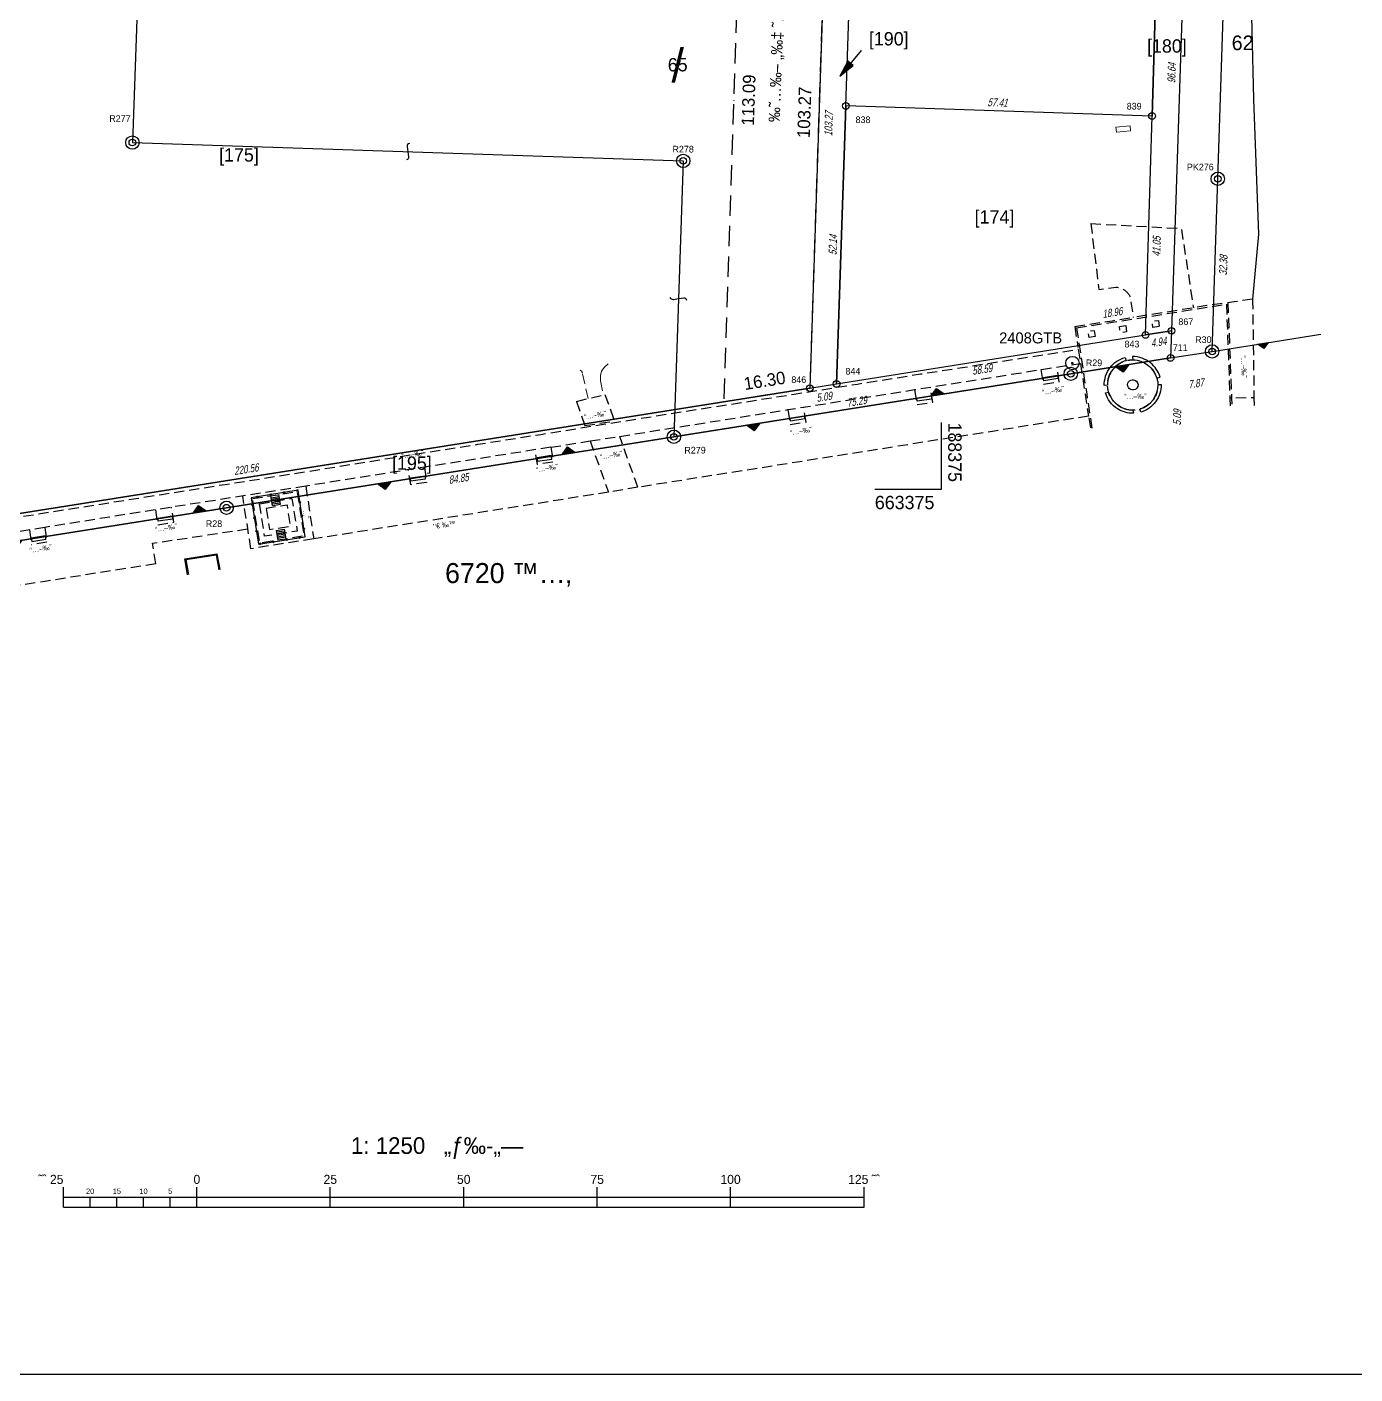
# Model space of a CAD drawing. Extents: x 187751 to 188722, y 663209 to 663959.
# Drawn here: x 188203.6 to 188452.5, y 663209.1 to 663461.6 of the extents above; entities that cross this region are included whole.
import ezdxf
from ezdxf.enums import TextEntityAlignment as Align

# ---------------------------------------------------------------- set-up
doc = ezdxf.new("R2010")
doc.units = 0
doc.header["$LTSCALE"] = 0.3
doc.linetypes.add('DASHED', pattern=[19.05, 12.7, -6.35])
doc.linetypes.add('HIDDEN', pattern=[9.525, 6.35, -3.175])
doc.layers.get('0').update_dxf_attribs({"linetype": 'CONTINUOUS'})
for name, color, linetype in [('BLDP034', 25, 'CONTINUOUS'), ('C1602_0', 7, 'CONTINUOUS'), ('C1602_2', 3, 'CONTINUOUS'), ('C1602_3', 4, 'CONTINUOUS'), ('C1603_0', 7, 'CONTINUOUS'), ('C1603_3', 4, 'CONTINUOUS'), ('C1609_0', 7, 'CONTINUOUS'), ('C1609_3', 7, 'CONTINUOUS'), ('C1610_0', 7, 'CONTINUOUS'), ('C1611_1', 6, 'CONTINUOUS'), ('C1611_3', 6, 'CONTINUOUS'), ('C1690', 7, 'CONTINUOUS'), ('DRWP002', 2, 'CONTINUOUS'), ('DRWS014', 2, 'CONTINUOUS'), ('DRWT004', 2, 'CONTINUOUS'), ('FNCP001', 25, 'CONTINUOUS'), ('FNCP007', 25, 'CONTINUOUS'), ('FNCS007', 25, 'CONTINUOUS'), ('OBJS009', 2, 'CONTINUOUS'), ('PCLP001', 7, 'CONTINUOUS'), ('PCLS001', 3, 'CONTINUOUS'), ('PCLS003', 11, 'CONTINUOUS'), ('PCLS004', 7, 'CONTINUOUS'), ('pzika', 240, 'DASHED'), ('RODP021', 25, 'HIDDEN'), ('RODP023', 25, 'HIDDEN'), ('RODP026', 25, 'HIDDEN'), ('RODS007', 25, 'CONTINUOUS'), ('RODS008', 25, 'CONTINUOUS'), ('SRVS003', 20, 'CONTINUOUS'), ('TAZAR_FRAME', 7, 'CONTINUOUS')]:
    doc.layers.add(name, color=color, linetype=linetype)
for name, color, linetype, lineweight in [('M2207', 25, 'CONTINUOUS', 20), ('M2401', 25, 'CONTINUOUS', 30), ('M2405', 25, 'HIDDEN', 20)]:
    doc.layers.add(name, color=color, linetype=linetype, lineweight=lineweight)
doc.styles.add('1', font='cob-txt', dxfattribs={"height": 2})
doc.styles.add('HEBTXT', font='HEBTXT')
doc.styles.add('TAZAR_HEBTXT', font='HEBTXT')

# ---------------------------------------------------------------- blocks, each defined once
blk = doc.blocks.new('SU_1250')
at = {"color": 2}
for p, q in [((-92.97, -13.11), (-92.97, -9.36)), ((-67.97, -13.11), (-67.97, -9.36)), ((-42.97, -13.11), (-42.97, -9.36)), ((-17.97, -13.11), (-17.97, -9.36)), ((7.03, -13.11), (7.03, -9.36)), ((32.03, -13.11), (32.03, -9.36)), ((57.03, -13.11), (57.03, -9.36)), ((-92.97, -11.24), (57.03, -11.24)), ((-87.97, -13.11), (-87.97, -11.24)), ((-82.97, -13.11), (-82.97, -11.24)), ((-77.97, -13.11), (-77.97, -11.24)), ((-72.97, -13.11), (-72.97, -11.24))]:
    blk.add_line(p, q, dxfattribs=at)
at = {"color": 7}
blk.add_line((-92.97, -13.11), (57.03, -13.11), dxfattribs=at)
at = {"style": 'HEBTXT'}
blk.add_text('1: 1250   „ƒ‰-„—', height=3.125, dxfattribs=at).set_placement((-22.97, 0.01), align=Align.TOP_CENTER)
at = {"color": 2, "style": 'HEBTXT'}
blk.add_text('˜ˆ 25', height=1.7, dxfattribs=at).set_placement((-92.97, -8.74), align=Align.RIGHT)
for s, height, p in [('0', 1.7, (-67.97, -8.74)), ('25', 1.7, (-42.97, -8.74)), ('50', 1.7, (-17.97, -8.74)), ('75', 1.7, (7.03, -8.74)), ('100', 1.7, (32.03, -8.74)), ('125 ˜ˆ', 1.7, (57.03, -8.74)), ('20', 1, (-87.97, -10.61)), ('15', 1, (-82.97, -10.61)), ('10', 1, (-77.97, -10.61)), ('5', 1, (-72.97, -10.61))]:
    blk.add_text(s, height=height, dxfattribs=at).set_placement(p, align=Align.CENTER)
blk = doc.blocks.new('SU93_41L')
for points in [[(-1, 0), (0, 1), (1, 0)], [(-0.76, 0.1), (0, 0.86), (0.76, 0.1)], [(-0.52, 0.2), (0, 0.72), (0.52, 0.2)], [(-0.28, 0.3), (0, 0.58), (0.28, 0.3)], [(-0.03, 0.4), (0, 0.43), (0.03, 0.4)]]:
    blk.add_lwpolyline(points, close=True)
blk = doc.blocks.new('SU93_41R')
for points in [[(1, 0), (0, -1), (-1, 0)], [(0.76, -0.1), (0, -0.86), (-0.76, -0.1)], [(0.52, -0.2), (0, -0.72), (-0.52, -0.2)], [(0.28, -0.3), (0, -0.58), (-0.28, -0.3)], [(0.03, -0.4), (0, -0.43), (-0.03, -0.4)]]:
    blk.add_lwpolyline(points, close=True)
blk = doc.blocks.new('*U15')
at = {"layer": 'PCLS001', "xscale": 1.25, "yscale": 1.25, "zscale": 1.25}
for name, p, rotation in [('SU93_41R', (188408.84, 663398.15), 9.0092756522514), ('SU93_41L', (188374.27, 663392.66), 9.01903609468778), ('SU93_41R', (188339.7, 663387.18), 9.01903609468778), ('SU93_41L', (188305.14, 663381.69), 9.018401502848663), ('SU93_41R', (188270.57, 663376.2), 9.018401502848663), ('SU93_41L', (188236, 663370.72), 9.01761739165569), ('SU93_41R', (188201.43, 663365.23), 9.01761739165569), ('SU93_41L', (188166.87, 663359.75), 9.01761739165569)]:
    blk.add_blockref(name, p, dxfattribs=dict(at, rotation=rotation))
blk = doc.blocks.new('PCLS004')
at = {"style": 'HEBTXT'}
blk.add_attdef('BLOCK', text='', height=1.5, dxfattribs=at).set_placement((0, 0.27), align=Align.CENTER)
at = {"style": 'HEBTXT', "flags": 1}
for tag, p in [('AREA_CALC', (0, -1.62)), ('AREA_LEGAL', (0, -3.62)), ('STATUS', (0, -5.81))]:
    blk.add_attdef(tag, text='', height=1.5, dxfattribs=at).set_placement(p, align=Align.CENTER)
blk = doc.blocks.new('OBJS009')
blk.add_lwpolyline([(0.75, 0), (5.75, 0), (3.25, 0.5), (3.25, -0.5), (5.75, 0)])
blk.add_solid([(3.25, -0.5), (3.25, 0.5), (5.75, 0)])
blk = doc.blocks.new('PCLS003')
at = {"style": 'HEBTXT'}
blk.add_attdef('PARCEL', text='', height=2.2, dxfattribs=at).set_placement((0, 1.2), align=Align.MIDDLE_CENTER)
at = {"style": 'HEBTXT', "flags": 1}
for tag, p in [('BLOCK', (0, -1.9)), ('AREA_CALC', (0, -3.9)), ('AREA_LEGAL', (0, -5.9))]:
    blk.add_attdef(tag, text='', height=1.5, dxfattribs=at).set_placement(p, align=Align.CENTER)
blk = doc.blocks.new('RODS007')
blk.add_circle((0, 0), 0.001)
at = {"style": 'HEBTXT'}
blk.add_attdef('COVER_TYPE', text='', height=1.5, dxfattribs=at).set_placement((0, 1), align=Align.CENTER)
blk = doc.blocks.new('RODS008')
blk.add_circle((0, 0), 0.001)
at = {"style": 'HEBTXT', "flags": 8}
blk.add_attdef('COVER_TYPE', text='', height=1.5, dxfattribs=at).set_placement((0, 1), align=Align.CENTER)
blk = doc.blocks.new('FNC7')
for p, q in [((0.6, 0.6), (-0.6, -0.6)), ((-0.6, 0.6), (0.6, -0.6))]:
    blk.add_line(p, q)
blk = doc.blocks.new('*U28')
at = {"layer": 'FNCS007', "xscale": 0.25, "yscale": 0.25, "zscale": 0.25}
for p, rotation in [((188249.31, 663373.97, 76.55), 9.143838665112343), ((188251.78, 663374.36, 76.55), 9.143838665112343), ((188254.25, 663374.76, 76.55), 9.143838665112343), ((188245.86, 663372.09, 76.55), 98.7560596158826), ((188246.84, 663373.57, 76.55), 9.143838665112343), ((188254.77, 663372.49, 76.55), 278.7560596158826), ((188246.24, 663369.62, 76.55), 98.7560596158826), ((188255.15, 663370.02, 76.55), 278.7560596158826), ((188246.62, 663367.15, 76.55), 98.7560596158826), ((188255.54, 663367.55, 76.55), 278.7560596158826), ((188247.35, 663364.74, 76.55), 189.1438386651124), ((188249.81, 663365.13, 76.55), 189.1438386651124), ((188252.28, 663365.53, 76.55), 189.1438386651124), ((188254.75, 663365.93, 76.55), 189.1438386651124)]:
    blk.add_blockref('FNC7', p, dxfattribs=dict(at, rotation=rotation))
blk = doc.blocks.new('SRVS003')
for centre, radius in [((0, 0, 0), 1), ((0, 0), 0.1)]:
    blk.add_circle(centre, radius)
at = {"style": 'HEBTXT'}
for tag, height, p in [('NAME', 1.65, (0, 1.4)), ('HEIGHT', 1.8, (0, -3.2))]:
    blk.add_attdef(tag, text='', height=height, dxfattribs=at).set_placement(p, align=Align.CENTER)
for tag, flags, p in [('KIND', 1, (0, -5.4)), ('SOURCE-CODE', 9, (0, -7.6)), ('MARK-CODE', 9, (0, -9.8)), ('KIND_2', 9, (0, -11.97, 0)), ('UDKIND', 9, (0, -14.01))]:
    blk.add_attdef(tag, text='', height=1.8, dxfattribs=dict(at, flags=flags)).set_placement(p, align=Align.CENTER)
blk = doc.blocks.new('PCLS007')
blk.add_circle((0, 0), 0.00313)
at = {"style": 'HEBTXT'}
blk.add_attdef('FRONT-LEN', text='', height=1.88, dxfattribs=at).set_placement((0, 1.25), align=Align.CENTER)
blk = doc.blocks.new('C1611')
blk.add_circle((0, 0), 0.5)
at = {"style": 'TAZAR_HEBTXT'}
for tag, p in [('POINT_NAME', (-0.02, 1.33)), ('UID', (0, -1.39))]:
    blk.add_attdef(tag, text='', height=1, dxfattribs=at).set_placement(p, align=Align.MIDDLE)
blk.add_attdef('MARK_DESC', (1.13, -0.48), '', height=1, dxfattribs=at)
at = {"style": 'TAZAR_HEBTXT', "flags": 1}
for tag, p in [('TOPO', (-0.03, -3.96)), ('MARK', (0.01, -2.65)), ('SOURCE', (0.02, -5.28)), ('HEIGHT', (-0.02, -8.04)), ('CLASS', (-0.02, -6.69)), ('LEGAL_X', (0, -9.43)), ('LEGAL_Y', (0, -10.83)), ('LEGAL_Z', (0, -12.3)), ('COMMENT', (-0.03, -13.7))]:
    blk.add_attdef(tag, text='', height=1, dxfattribs=at).set_placement(p, align=Align.MIDDLE)
blk = doc.blocks.new('C1690')
blk.add_lwpolyline([(0.21, 1.23, 0.414214), (-0.12, 0.77), (0.01, 0), (0.15, -0.77, -0.414214), (-0.16, -1.24)], format="xyb")
blk = doc.blocks.new('C1609')
at = {"style": 'TAZAR_HEBTXT', "oblique": 15, "width": 0.75}
blk.add_attdef('CALC_LENGTH', text='', height=1.2, dxfattribs=at).set_placement((0, 1.26), align=Align.MIDDLE)
at = {"style": 'TAZAR_HEBTXT'}
for tag, p in [('RADIUS', (0.05, 3.11)), ('LEGAL_LENGTH', (0, -1.15)), ('LINE_NAME', (-0.04, -3.3))]:
    blk.add_attdef(tag, text='', height=1.2, dxfattribs=at).set_placement(p, align=Align.MIDDLE)
at = {"style": 'TAZAR_HEBTXT', "flags": 1}
for tag, p in [('TOPO', (-0.07, -5.23)), ('COMMENT', (-0.07, -6.85))]:
    blk.add_attdef(tag, text='', height=1.2, dxfattribs=at).set_placement(p, align=Align.MIDDLE)
blk = doc.blocks.new('C1603')
at = {"color": 1, "style": 'TAZAR_HEBTXT'}
blk.add_attdef('CROSS', text='', height=5, dxfattribs=at).set_placement((-0.03, 1.75), align=Align.MIDDLE)
at = {"style": 'TAZAR_HEBTXT'}
blk.add_attdef('PARCEL_NAME', text='', height=2, dxfattribs=at).set_placement((-0.03, 1.75), align=Align.MIDDLE)
at = {"style": 'TAZAR_HEBTXT', "flags": 1}
for tag, p in [('PARCEL_STATUS', (0, -1.81)), ('PARCEL_SOURCE', (0, -4.76)), ('LEGAL_AREA', (0, -7.34)), ('CALC_AREA', (0, -10.15)), ('TABA_PLAN', (0, -17.38)), ('TABA_MIGRASH', (0, -19.9)), ('TABA_YEUD', (0, -22.63)), ('PARCEL_PREVIOUS', (0, -26.48)), ('GUSH_PREVIOUS', (0, -29.25)), ('COMMENT', (0, -32.98))]:
    blk.add_attdef(tag, text='', height=2, dxfattribs=at).set_placement(p, align=Align.MIDDLE)
blk.add_attdef('GUSH', (-2.8, -14.16), '', height=2, dxfattribs=at)
blk = doc.blocks.new('C1610')
for radius in [1, 0.5]:
    blk.add_circle((0, 0), radius)
at = {"style": 'TAZAR_HEBTXT'}
for tag, p in [('POINT_NAME', (-0.01, 1.76)), ('UID', (-0.02, -1.89))]:
    blk.add_attdef(tag, text='', height=1, dxfattribs=at).set_placement(p, align=Align.MIDDLE)
blk.add_attdef('MARK_DESC', (1.62, -0.51), '', height=1, dxfattribs=at)
at = {"style": 'TAZAR_HEBTXT', "flags": 1}
for tag, p in [('MARK', (0.06, -3.34)), ('SOURCE', (0.07, -6.18)), ('TOPO', (0.04, -4.79)), ('CLASS', (-0.07, -7.59)), ('LEGAL_X', (0.01, -10.63)), ('HEIGHT', (-0.01, -9.08)), ('LEGAL_Y', (-0.01, -12.16)), ('LEGAL_Z', (0.02, -13.51)), ('COMMENT', (0, -14.94))]:
    blk.add_attdef(tag, text='', height=1, dxfattribs=at).set_placement(p, align=Align.MIDDLE)

msp = doc.modelspace()

# ---------------------------------------------------------------- linework, layer by layer
at = {"layer": 'BLDP034', "flags": 128}
for points, elevation in [([(188251.14, 663372.16), (188250.85, 663374)], 75.69), ([(188249.63, 663371.92), (188249.34, 663373.76)], 75.69), ([(188249.39, 663373.4), (188250.9, 663373.64)], 75.69), ([(188249.44, 663373.11), (188250.95, 663373.35)], 75.69), ([(188249.49, 663372.81), (188251, 663373.05)], 75.69), ([(188249.54, 663372.51), (188251.05, 663372.75)], 75.69), ([(188249.58, 663372.22), (188251.09, 663372.46)], 75.69), ([(188249.63, 663371.92), (188251.14, 663372.16)], 75.69), ([(188250.34, 663367.28), (188251.85, 663367.52)], 75.69), ([(188250.34, 663367.28), (188250.65, 663365.43)], 75.69), ([(188250.39, 663366.98), (188251.9, 663367.22)], 75.69), ([(188250.43, 663366.69), (188251.94, 663366.93)], 75.69), ([(188250.48, 663366.39), (188251.99, 663366.63)], 75.69), ([(188251.85, 663367.52), (188252.14, 663365.67)], 75.69), ([(188250.53, 663366.09), (188252.04, 663366.33)], 75.69), ([(188250.58, 663365.8), (188252.09, 663366.04)], 75.69), ([(188233.74, 663358.97), (188233.24, 663361.97), (188239.24, 663362.91), (188239.76, 663359.92)], 76.47), ([(188233.94, 663359), (188233.47, 663361.8), (188239.08, 663362.68), (188239.56, 663359.89)], 76.47)]:
    msp.add_lwpolyline(points, dxfattribs=dict(at, elevation=elevation))
at = {"layer": 'C1602_0', "flags": 128}
for points in [[(188138.13, 663522.82), (188226.2, 663519.92), (188223.38, 663439.97), (188326.59, 663436.53), (188324.85, 663384.82), (188241.04, 663371.52), (188132.3, 663354.26), (188132.48, 663359.35), (188137.72, 663510.94), (188137.86, 663514.94)], [(188223.38, 663439.97), (188326.59, 663436.53), (188324.85, 663384.82), (188399.2, 663396.62), (188417.92, 663399.59), (188425.69, 663400.82), (188426.75, 663433.18), (188429.37, 663513.21), (188226.2, 663519.92)]]:
    msp.add_lwpolyline(points, close=True, dxfattribs=at)
at = {"layer": 'C1602_2', "flags": 128}
msp.add_lwpolyline([(188137.72, 663510.94), (188132.48, 663359.35), (188132.3, 663354.26), (188241.04, 663371.52), (188324.85, 663384.82), (188399.2, 663396.62), (188417.92, 663399.59), (188425.69, 663400.82), (188426.75, 663433.18), (188429.37, 663513.21)], dxfattribs=at)
at = {"layer": 'C1602_3', "flags": 128}
for points in [[(188429.37, 663513.21), (188429.63, 663521.2), (188430.03, 663533.91, 0.051098), (188426.47, 663531.92, -0.041216), (188422.03, 663529.76), (188421.25, 663501.26), (188418.09, 663404.68), (188417.92, 663399.59), (188425.69, 663400.82), (188426.75, 663433.18)], [(188358.61, 663493.67), (188358.87, 663501.46, 0.095247), (188364.77, 663504.83, -0.187842), (188371.62, 663507.23), (188411.34, 663505.85, -0.20339), (188421.25, 663501.26), (188418.09, 663404.68), (188413.21, 663403.9), (188414.44, 663444.94), (188415.73, 663487.66), (188408.73, 663487.91), (188408.87, 663492.01)], [(188358.61, 663493.67), (188358.87, 663501.46, -0.028764), (188356.88, 663500.91, 0.343819), (188353.73, 663497.13), (188350.31, 663393.92), (188355.34, 663394.72), (188357.06, 663446.83)]]:
    msp.add_lwpolyline(points, format="xyb", close=True, dxfattribs=at)
for points in [[(188353.73, 663497.13), (188350.31, 663393.92), (188132.48, 663359.35), (188137.72, 663510.94), (188337.21, 663504.43), (188353.95, 663503.84)], [(188414.44, 663444.94), (188357.06, 663446.83), (188358.61, 663493.67), (188408.87, 663492.01), (188408.73, 663487.91), (188415.73, 663487.66)], [(188355.34, 663394.72), (188413.21, 663403.9), (188414.44, 663444.94), (188357.06, 663446.83)], [(188417.92, 663399.59), (188399.2, 663396.62), (188324.85, 663384.82), (188241.04, 663371.52), (188132.3, 663354.26), (188132.48, 663359.35), (188350.31, 663393.92), (188355.34, 663394.72), (188413.21, 663403.9), (188418.09, 663404.68)]]:
    msp.add_lwpolyline(points, close=True, dxfattribs=at)
at = {"layer": 'DRWP002'}
for p, q in [((188375, 663375), (188375, 663387.5)), ((188362.5, 663375), (188375, 663375))]:
    msp.add_line(p, q, dxfattribs=at)
at = {"layer": 'FNCP001', "flags": 128}
for points, elevation in [([(188409.56, 663399.08, 0.163271), (188407.08, 663397.41, 0.16671), (188406.11, 663394.52), (188405.49, 663394.41, -0.171852), (188406.59, 663397.79, -0.163271), (188409.4, 663399.68)], 79.18), ([(188415.33, 663395.83), (188415.94, 663396.01, 0.151379), (188414.14, 663398.68, 0.168634), (188410.78, 663399.88), (188410.87, 663399.24, -0.322886)], 79.06), ([(188415.57, 663394.63), (188416.17, 663394.63, -0.161227), (188415.11, 663391.4, -0.161326), (188412.33, 663389.44), (188412.17, 663390.02, 0.330298)], 78.94), ([(188407.96, 663390.05, -0.181383), (188405.72, 663393.03), (188406.3, 663393.2, 0.336215), (188410.87, 663389.82), (188410.94, 663389.22, -0.148947)], 79.19)]:
    msp.add_lwpolyline(points, format="xyb", close=True, dxfattribs=dict(at, elevation=elevation))
for points, elevation in [([(188394.04, 663395.9), (188396.72, 663396.34), (188396.81, 663395.73), (188394.14, 663395.29)], 79.21), ([(188370.43, 663391.49), (188370.34, 663392.08), (188373.03, 663392.49), (188373.12, 663391.9)], 78.68), ([(188346.62, 663388.33), (188349.27, 663388.75), (188349.41, 663388.18), (188346.71, 663387.75)], 78.25), ([(188301.99, 663380.65), (188301.88, 663381.28), (188299.21, 663380.88), (188299.32, 663380.25)], 77.39), ([(188278.18, 663377.49), (188278.27, 663376.88), (188275.58, 663376.49), (188275.5, 663377.1)], 77.1), ([(188228.24, 663368.98), (188228.15, 663369.58), (188230.83, 663369.98), (188230.93, 663369.38)], 76.22), ([(188204.43, 663365.82), (188204.53, 663365.2), (188207.17, 663365.61), (188207.11, 663366.24)], 75.73)]:
    msp.add_lwpolyline(points, close=True, dxfattribs=dict(at, elevation=elevation))
at = {"layer": 'FNCP001', "elevation": 79.08, "flags": 128}
msp.add_lwpolyline([(188410.63, 663393.6, -1.104697), (188411.24, 663395.44, -0.905226), (188410.63, 663393.6, -9.02474)], format="xyb", dxfattribs=at)
at = {"layer": 'FNCP007', "elevation": 76.55, "flags": 128}
msp.add_lwpolyline([(188247, 663364.68), (188255.76, 663366.09), (188254.42, 663374.79), (188245.66, 663373.38)], close=True, dxfattribs=at)
at = {"layer": 'M2207'}
msp.add_lwpolyline([(188407.68, 663442.85), (188410.33, 663443.09), (188410.42, 663442.15), (188407.77, 663441.9)], close=True, dxfattribs=at)
at = {"layer": 'M2401'}
for points in [[(188433.31, 663511.41), (188432.83, 663474.18), (188433.47, 663448.09), (188434.38, 663422.81)], [(188434.38, 663422.81), (188433.26, 663410.62)], [(188433.54, 663392.11), (188433.55, 663390.67)]]:
    msp.add_lwpolyline(points, dxfattribs=at)
at = {"layer": 'M2405'}
for points in [[(188308.76, 663391.97), (188307.7, 663396.8), (188307.51, 663397.12), (188307.29, 663397.29)], [(188312.51, 663398.52), (188311.81, 663397.78), (188311.28, 663397.13), (188311.09, 663396.33), (188311.12, 663395.33), (188311.63, 663392.68)]]:
    msp.add_lwpolyline(points, dxfattribs=at)
at = {"layer": 'PCLP001', "flags": 128}
msp.add_lwpolyline([(188425.69, 663400.82), (188435.57, 663402.39), (188446.04, 663404.05)], dxfattribs=at)
at = {"layer": 'pzika', "flags": 128}
msp.add_lwpolyline([(188337.96, 663504.39), (188353.95, 663503.84), (188353.72, 663497.13), (188350.31, 663393.92), (188334.22, 663391.36)], close=True, dxfattribs=at)
at = {"layer": 'RODP021', "elevation": 78.58, "flags": 128}
msp.add_lwpolyline([(188433.26, 663410.62), (188433.29, 663410.17), (188433.54, 663392.11), (188429.03, 663392.05)], dxfattribs=at)
at = {"layer": 'RODP023', "elevation": 79.06, "flags": 128}
msp.add_lwpolyline([(188410.87, 663399.24, -0.322886), (188415.33, 663395.83, -0.047628), (188415.57, 663394.63, -0.330298), (188412.17, 663390.02, -0.072469), (188410.87, 663389.82, -0.336215), (188406.3, 663393.2, -0.072717), (188406.11, 663394.52, -0.339215), (188409.56, 663399.08, -0.073562), (188410.87, 663399.24, -0.599669)], format="xyb", dxfattribs=at)
at = {"layer": 'RODP023', "flags": 128}
for points, elevation in [([(188393.62, 663397.41), (188394.07, 663394.65), (188397.05, 663395.14), (188396.61, 663397.88)], 79.15), ([(188306.61, 663391.45), (188311.94, 663392.75)], 77.55), ([(188369.91, 663393.65), (188370.39, 663390.85), (188373.35, 663391.31), (188372.9, 663394.12)], 77.52), ([(188346.21, 663389.91), (188346.63, 663387.11), (188349.61, 663387.57), (188349.17, 663390.38)], 77.52), ([(188308.14, 663386.91), (188313.67, 663387.77)], 77.55), ([(188309.17, 663384.03), (188314.69, 663384.9)], 77.52), ([(188301.8, 663382.85), (188302.23, 663380.08), (188299.28, 663379.63), (188298.85, 663382.38)], 77.39), ([(188278.11, 663379.12), (188278.52, 663376.28), (188275.55, 663375.83), (188275.1, 663378.64)], 77.39), ([(188255.87, 663375.57), (188227.7, 663371.14), (188206.99, 663367.83)], 76.74), ([(188255.87, 663375.57), (188257.36, 663365.68)], 76.74), ([(188318.09, 663375.35), (188312.58, 663374.43)], 77.59), ([(188227.7, 663371.14), (188228.14, 663368.34), (188231.16, 663368.81), (188230.72, 663371.61)], 76.21), ([(188245.6, 663363.83), (188244.05, 663373.71)], 76.74), ([(188204.11, 663367.37), (188204.48, 663364.58)], 76.74), ([(188206.99, 663367.83), (188207.36, 663365.04)], 76.74), ([(188207.36, 663365.04), (188204.48, 663364.58)], 76.74), ([(188257.36, 663365.68), (188245.6, 663363.83)], 76.74)]:
    msp.add_lwpolyline(points, dxfattribs=dict(at, elevation=elevation))
for points, elevation in [([(188245.91, 663373.22), (188254.24, 663374.54), (188255.53, 663366.21), (188247.25, 663364.89)], 76.53), ([(188247.21, 663372.28), (188253.29, 663373.27), (188254.25, 663367.14), (188248.17, 663366.18)], 76.08), ([(188248.45, 663371.4), (188249.06, 663367.42), (188253.04, 663368.06), (188252.42, 663372.01)], 75.66)]:
    msp.add_lwpolyline(points, close=True, dxfattribs=dict(at, elevation=elevation))
at = {"layer": 'RODP026', "flags": 128}
for points, elevation in [([(188402.96, 663424.79), (188419.91, 663423.86), (188422.2, 663408.99)], 79.33), ([(188400.29, 663405.24), (188407.04, 663406.28), (188424.75, 663409.1), (188428.37, 663409.66)], 79.25), ([(188433.26, 663410.62), (188429.81, 663410.1), (188424.7, 663409.4), (188422.2, 663408.99), (188410.92, 663407.19)], 79.25), ([(188428.37, 663409.66), (188429.03, 663392.05), (188429.11, 663389.97)], 79.04), ([(188428.66, 663409.94), (188429.33, 663392.06), (188429.41, 663390.01)], 79.04), ([(188399.95, 663405.49), (188406.99, 663406.58), (188410.92, 663407.19)], 79.25), ([(188399.95, 663405.49), (188400.55, 663401.54)], 79.25), ([(188400.29, 663405.24), (188402.19, 663392.84), (188403.27, 663385.87)], 79.25), ([(188121.13, 663356.97), (188122.13, 663357.12), (188133.97, 663359), (188145.93, 663360.88), (188157.69, 663362.77), (188169.6, 663364.65), (188181.36, 663366.51), (188193.27, 663368.38), (188205.1, 663370.25), (188216.92, 663372.12), (188228.88, 663374.02), (188240.76, 663375.89), (188252.43, 663377.73), (188264.41, 663379.65), (188276.27, 663381.55), (188288.1, 663383.41), (188299.92, 663385.27), (188311.28, 663387.1), (188323.61, 663389.07), (188335.41, 663390.91), (188347.38, 663392.81), (188359.22, 663394.7), (188371.08, 663396.59), (188382.86, 663398.43), (188394.82, 663400.29), (188400.62, 663401.25)], 73.99), ([(188400.62, 663401.25), (188400.97, 663398.88)], 79.28), ([(188314.69, 663384.9), (188346.21, 663389.91), (188369.91, 663393.65), (188393.62, 663397.41), (188401.02, 663398.58)], 77.52), ([(188401.02, 663398.58), (188401.89, 663392.79), (188402.53, 663388.68)], 79.25), ([(188311.94, 663392.75), (188313.67, 663387.77)], 77.64), ([(188306.61, 663391.45), (188308.14, 663386.91)], 77.55), ([(188402.53, 663388.68), (188396.77, 663387.79), (188384.89, 663385.89), (188373.06, 663384.04), (188361.1, 663382.13), (188349.03, 663380.23), (188318.09, 663375.35)], 79.27), ([(188402.6, 663388.39), (188402.98, 663385.82)], 79.27), ([(188318.09, 663375.35), (188314.69, 663384.9)], 77.59), ([(188301.8, 663382.85), (188278.11, 663379.12), (188255.87, 663375.57)], 77.39), ([(188301.8, 663382.85), (188309.17, 663384.03)], 77.39), ([(188309.17, 663384.03), (188309.69, 663382.57)], 77.53), ([(188309.17, 663384.03), (188312.58, 663374.43)], 77.53), ([(188312.58, 663374.43), (188257.36, 663365.68)], 77.53), ([(188206.99, 663367.83), (188156.57, 663359.86), (188132.87, 663356.1), (188121.04, 663354.23)], 76.74), ([(188227.78, 663360.99), (188227.18, 663364.86), (188245.01, 663367.57)], 76.27), ([(188227.78, 663360.99), (188218.95, 663359.62), (188207, 663357.72), (188195.24, 663355.86), (188183.52, 663354.02), (188171.72, 663352.12), (188159.34, 663350.17), (188147.71, 663348.31), (188136.1, 663346.51), (188123.9, 663344.56), (188120.68, 663344.06)], 76.27)]:
    msp.add_lwpolyline(points, dxfattribs=dict(at, elevation=elevation))
at = {"layer": 'RODP026', "elevation": 79.33, "flags": 128}
msp.add_lwpolyline([(188402.96, 663424.79), (188404.48, 663412.41), (188407.73, 663412.86, -0.107188), (188409.01, 663412.48, -0.150377), (188410.3, 663411.15), (188410.92, 663407.19)], format="xyb", dxfattribs=at)
at = {"layer": 'RODP026', "flags": 128}
for points, elevation in [([(188403.81, 663403.59), (188402.64, 663403.41), (188402.44, 663404.59), (188403.61, 663404.77)], 79.22), ([(188409.5, 663405.68), (188409.67, 663404.5), (188408.49, 663404.32), (188408.32, 663405.5)], 79.14), ([(188415.8, 663405.46), (188414.59, 663405.29), (188414.43, 663406.47), (188415.64, 663406.64)], 79.03)]:
    msp.add_lwpolyline(points, close=True, dxfattribs=dict(at, elevation=elevation))
at = {"layer": 'TAZAR_FRAME', "flags": 128}
msp.add_lwpolyline([(188722.19, 663959.14), (187847.19, 663959.14), (187847.19, 663209.14), (188722.19, 663209.14)], close=True, dxfattribs=at)

# ---------------------------------------------------------------- block references
at = {"layer": 'C1603_0', "xscale": 1.25, "yscale": 1.25, "zscale": 1.25}
msp.add_blockref('C1603', (188325.6, 663452.37), dxfattribs=at).add_auto_attribs({'PARCEL_NAME': '65', 'CROSS': '/'})
at = {"layer": 'C1603_3'}
ref = msp.add_blockref('C1603', (188354.59, 663447.69), dxfattribs=dict(at, xscale=1.25, yscale=1.25, zscale=1.25))
ref.add_attrib('PARCEL_NAME', '[190]', dxfattribs={"layer": '0', "height": 2.5, "style": 'TAZAR_HEBTXT'}).set_placement((188365.11, 663459.11), align=Align.MIDDLE)
at = {"layer": 'C1603_3', "xscale": 1.25, "yscale": 1.25, "zscale": 1.25}
for p, values in [((188417.26, 663455.57), {'PARCEL_NAME': '[180]'}), ((188243.39, 663435.15), {'PARCEL_NAME': '[175]'}), ((188384.96, 663423.53), {'PARCEL_NAME': '[174]'})]:
    msp.add_blockref('C1603', p, dxfattribs=at).add_auto_attribs(values)
at = {"layer": 'C1603_3'}
ref = msp.add_blockref('C1603', (188275.19, 663379.47), dxfattribs=dict(at, xscale=1.25, yscale=1.25, zscale=1.25))
ref.add_attrib('PARCEL_NAME', '[195]', dxfattribs={"layer": '0', "height": 2.5, "style": 'TAZAR_HEBTXT'}).set_placement((188275.76, 663379.57), align=Align.MIDDLE)
at = {"layer": 'C1609_0'}
ref = msp.add_blockref('C1609', (188426.22, 663417), dxfattribs=dict(at, xscale=1.25, yscale=1.25, zscale=1.25, rotation=88.12386223))
ref.add_attrib('CALC_LENGTH', '32.38', dxfattribs={"layer": '0', "height": 1.5, "rotation": 88.1239, "style": 'TAZAR_HEBTXT', "oblique": 15, "width": 0.75}).set_placement((188427.79, 663416.96), align=Align.MIDDLE)
ref = msp.add_blockref('C1609', (188408.56, 663398.1), dxfattribs=dict(at, xscale=1.25, yscale=1.25, zscale=1.25, rotation=9.013636680000001))
ref.add_attrib('CALC_LENGTH', '18.96', dxfattribs={"layer": '0', "height": 1.5, "rotation": 9.0136, "style": 'TAZAR_HEBTXT', "oblique": 15, "width": 0.75}).set_placement((188406.98, 663408.11), align=Align.MIDDLE)
ref = msp.add_blockref('C1609', (188421.81, 663400.21), dxfattribs=dict(at, xscale=1.25, yscale=1.25, zscale=1.25, rotation=9.033596870000002))
ref.add_attrib('CALC_LENGTH', '7.87', dxfattribs={"layer": '0', "height": 1.5, "rotation": 9.0336, "style": 'TAZAR_HEBTXT', "oblique": 15, "width": 0.75}).set_placement((188422.67, 663394.81), align=Align.MIDDLE)
ref = msp.add_blockref('C1609', (188362.02, 663390.72), dxfattribs=dict(at, xscale=1.25, yscale=1.25, zscale=1.25, rotation=9.01828446))
ref.add_attrib('CALC_LENGTH', '75.29', dxfattribs={"layer": '0', "height": 1.5, "rotation": 9.0183, "style": 'TAZAR_HEBTXT', "oblique": 15, "width": 0.75}).set_placement((188359.12, 663391.46), align=Align.MIDDLE)
ref = msp.add_blockref('C1609', (188282.94, 663378.17), dxfattribs=dict(at, xscale=1.25, yscale=1.25, zscale=1.25, rotation=189.0184015))
ref.add_attrib('CALC_LENGTH', '84.85', dxfattribs={"layer": '0', "height": 1.5, "rotation": 9.0184, "style": 'TAZAR_HEBTXT', "oblique": 15, "width": 0.75}).set_placement((188284.5, 663377.01), align=Align.MIDDLE)
at = {"layer": 'C1609_3'}
ref = msp.add_blockref('C1609', (188419.67, 663452.97), dxfattribs=dict(at, xscale=1.25, yscale=1.25, zscale=1.25, rotation=268.12551289))
ref.add_attrib('CALC_LENGTH', '96.64', dxfattribs={"layer": '0', "height": 1.5, "rotation": 88.1255, "style": 'TAZAR_HEBTXT', "oblique": 15, "width": 0.75}).set_placement((188418.1, 663453), align=Align.MIDDLE)
ref = msp.add_blockref('C1609', (188385.75, 663445.89), dxfattribs=dict(at, xscale=1.25, yscale=1.25, zscale=1.25, rotation=178.10647402))
ref.add_attrib('CALC_LENGTH', '57.41', dxfattribs={"layer": '0', "height": 1.5, "rotation": 358.1065, "style": 'TAZAR_HEBTXT', "oblique": 15, "width": 0.75}).set_placement((188385.48, 663447.47), align=Align.MIDDLE)
ref = msp.add_blockref('C1609', (188352.02, 663445.53), dxfattribs=dict(at, xscale=1.25, yscale=1.25, zscale=1.25, rotation=268.10600463))
ref.add_attrib('CALC_LENGTH', '103.27', dxfattribs={"layer": '0', "height": 1.5, "rotation": 88.106, "style": 'TAZAR_HEBTXT', "oblique": 15, "width": 0.75}).set_placement((188353.83, 663443.48), align=Align.MIDDLE)
ref = msp.add_blockref('C1609', (188356.2, 663420.78), dxfattribs=dict(at, xscale=1.25, yscale=1.25, zscale=1.25, rotation=268.10746733))
ref.add_attrib('CALC_LENGTH', '52.14', dxfattribs={"layer": '0', "height": 1.5, "rotation": 88.1075, "style": 'TAZAR_HEBTXT', "oblique": 15, "width": 0.75}).set_placement((188354.63, 663420.77), align=Align.MIDDLE)
ref = msp.add_blockref('C1609', (188413.83, 663424.42), dxfattribs=dict(at, xscale=1.25, yscale=1.25, zscale=1.25, rotation=88.27887981))
ref.add_attrib('CALC_LENGTH', '41.05', dxfattribs={"layer": '0', "height": 1.5, "rotation": 88.2789, "style": 'TAZAR_HEBTXT', "oblique": 15, "width": 0.75}).set_placement((188415.28, 663420.48), align=Align.MIDDLE)
ref = msp.add_blockref('C1609', (188415.65, 663404.29), dxfattribs=dict(at, xscale=1.25, yscale=1.25, zscale=1.25, rotation=189.01604895))
ref.add_attrib('CALC_LENGTH', '4.94', dxfattribs={"layer": '0', "height": 1.5, "rotation": 9.016, "style": 'TAZAR_HEBTXT', "oblique": 15, "width": 0.75}).set_placement((188415.65, 663402.59), align=Align.MIDDLE)
ref = msp.add_blockref('C1609', (188384.28, 663399.31), dxfattribs=dict(at, xscale=1.25, yscale=1.25, zscale=1.25, rotation=9.01685436))
ref.add_attrib('CALC_LENGTH', '58.59', dxfattribs={"layer": '0', "height": 1.5, "rotation": 9.0169, "style": 'TAZAR_HEBTXT', "oblique": 15, "width": 0.75}).set_placement((188382.6, 663397.46), align=Align.MIDDLE)
ref = msp.add_blockref('C1609', (188352.83, 663394.32), dxfattribs=dict(at, xscale=1.25, yscale=1.25, zscale=1.25, rotation=189.01473694))
ref.add_attrib('CALC_LENGTH', '5.09', dxfattribs={"layer": '0', "height": 1.5, "rotation": 9.0147, "style": 'TAZAR_HEBTXT', "oblique": 15, "width": 0.75}).set_placement((188352.99, 663392.31), align=Align.MIDDLE)
ref = msp.add_blockref('C1609', (188418.01, 663402.13), dxfattribs=dict(at, xscale=1.25, yscale=1.25, zscale=1.25, rotation=88.13170992))
ref.add_attrib('CALC_LENGTH', '5.09', dxfattribs={"layer": '0', "height": 1.5, "rotation": 88.1317, "style": 'TAZAR_HEBTXT', "oblique": 15, "width": 0.75}).set_placement((188419.13, 663388.44), align=Align.MIDDLE)
ref = msp.add_blockref('C1609', (188241.39, 663376.64), dxfattribs=dict(at, xscale=1.25, yscale=1.25, zscale=1.25, rotation=189.01800298))
ref.add_attrib('CALC_LENGTH', '220.56', dxfattribs={"layer": '0', "height": 1.5, "rotation": 9.018, "style": 'TAZAR_HEBTXT', "oblique": 15, "width": 0.75}).set_placement((188244.71, 663378.75), align=Align.MIDDLE)
at = {"layer": 'C1610_0'}
ref = msp.add_blockref('C1610', (188223.38, 663439.97), dxfattribs=dict(at, xscale=1.25, yscale=1.25, zscale=1.25))
ref.add_attrib('POINT_NAME', 'R277', dxfattribs={"layer": '0', "height": 1.25, "style": 'TAZAR_HEBTXT'}).set_placement((188221.06, 663444.47), align=Align.MIDDLE)
at = {"layer": 'C1610_0', "xscale": 1.25, "yscale": 1.25, "zscale": 1.25}
msp.add_blockref('C1610', (188326.59, 663436.53), dxfattribs=at).add_auto_attribs({'POINT_NAME': 'R278'})
at = {"layer": 'C1610_0'}
ref = msp.add_blockref('C1610', (188426.75, 663433.18), dxfattribs=dict(at, xscale=1.25, yscale=1.25, zscale=1.25))
ref.add_attrib('POINT_NAME', 'PK276', dxfattribs={"layer": '0', "height": 1.25, "style": 'TAZAR_HEBTXT'}).set_placement((188423.48, 663435.38), align=Align.MIDDLE)
ref = msp.add_blockref('C1610', (188425.69, 663400.82), dxfattribs=dict(at, xscale=1.25, yscale=1.25, zscale=1.25))
ref.add_attrib('POINT_NAME', 'R30', dxfattribs={"layer": '0', "height": 1.25, "style": 'TAZAR_HEBTXT'}).set_placement((188424.05, 663403.02), align=Align.MIDDLE)
ref = msp.add_blockref('C1610', (188399.2, 663396.62), dxfattribs=dict(at, xscale=1.25, yscale=1.25, zscale=1.25))
ref.add_attrib('POINT_NAME', 'R29', dxfattribs={"layer": '0', "height": 1.25, "style": 'TAZAR_HEBTXT'}).set_placement((188403.57, 663398.68), align=Align.MIDDLE)
ref = msp.add_blockref('C1610', (188324.85, 663384.82), dxfattribs=dict(at, xscale=1.25, yscale=1.25, zscale=1.25))
ref.add_attrib('POINT_NAME', 'R279', dxfattribs={"layer": '0', "height": 1.25, "style": 'TAZAR_HEBTXT'}).set_placement((188328.81, 663382.31), align=Align.MIDDLE)
ref = msp.add_blockref('C1610', (188241.04, 663371.52), dxfattribs=dict(at, xscale=1.25, yscale=1.25, zscale=1.25))
ref.add_attrib('POINT_NAME', 'R28', dxfattribs={"layer": '0', "height": 1.25, "style": 'TAZAR_HEBTXT'}).set_placement((188238.68, 663368.53), align=Align.MIDDLE)
at = {"layer": 'C1611_1'}
ref = msp.add_blockref('C1611', (188417.92, 663399.59), dxfattribs=dict(at, xscale=1.25, yscale=1.25, zscale=1.25))
ref.add_attrib('POINT_NAME', '711', dxfattribs={"layer": '0', "height": 1.25, "style": 'TAZAR_HEBTXT'}).set_placement((188419.73, 663401.54), align=Align.MIDDLE)
at = {"layer": 'C1611_3'}
ref = msp.add_blockref('C1611', (188357.06, 663446.83), dxfattribs=dict(at, xscale=1.25, yscale=1.25, zscale=1.25))
ref.add_attrib('POINT_NAME', '838', dxfattribs={"layer": '0', "height": 1.25, "style": 'TAZAR_HEBTXT'}).set_placement((188360.28, 663444.24), align=Align.MIDDLE)
ref = msp.add_blockref('C1611', (188414.44, 663444.94), dxfattribs=dict(at, xscale=1.25, yscale=1.25, zscale=1.25))
ref.add_attrib('POINT_NAME', '839', dxfattribs={"layer": '0', "height": 1.25, "style": 'TAZAR_HEBTXT'}).set_placement((188411.09, 663446.78), align=Align.MIDDLE)
ref = msp.add_blockref('C1611', (188418.09, 663404.68), dxfattribs=dict(at, xscale=1.25, yscale=1.25, zscale=1.25))
ref.add_attrib('POINT_NAME', '867', dxfattribs={"layer": '0', "height": 1.25, "style": 'TAZAR_HEBTXT'}).set_placement((188420.77, 663406.38), align=Align.MIDDLE)
ref = msp.add_blockref('C1611', (188413.21, 663403.9), dxfattribs=dict(at, xscale=1.25, yscale=1.25, zscale=1.25))
ref.add_attrib('POINT_NAME', '843', dxfattribs={"layer": '0', "height": 1.25, "style": 'TAZAR_HEBTXT'}).set_placement((188410.67, 663402.19), align=Align.MIDDLE)
ref = msp.add_blockref('C1611', (188355.34, 663394.72), dxfattribs=dict(at, xscale=1.25, yscale=1.25, zscale=1.25))
ref.add_attrib('POINT_NAME', '844', dxfattribs={"layer": '0', "height": 1.25, "style": 'TAZAR_HEBTXT'}).set_placement((188358.39, 663397.1), align=Align.MIDDLE)
ref = msp.add_blockref('C1611', (188350.31, 663393.92), dxfattribs=dict(at, xscale=1.25, yscale=1.25, zscale=1.25))
ref.add_attrib('POINT_NAME', '846', dxfattribs={"layer": '0', "height": 1.25, "style": 'TAZAR_HEBTXT'}).set_placement((188348.25, 663395.52), align=Align.MIDDLE)
at = {"layer": 'C1690', "xscale": 1.25, "yscale": 1.25, "zscale": 1.25}
for p, rotation in [((188274.98, 663438.25), 358.08774231), ((188325.72, 663410.67), 268.06727369)]:
    msp.add_blockref('C1690', p, dxfattribs=dict(at, rotation=rotation))
at = {"layer": 'DRWS014'}
msp.add_blockref('SU_1250', (188303.44, 663253.52), dxfattribs=at)
at = {"layer": 'FNCS007'}
msp.add_blockref('*U28', (0, 0), dxfattribs=at)
at = {"layer": 'OBJS009', "xscale": 1.25, "yscale": 1.25, "zscale": 1.25, "rotation": 230.8280657693973}
msp.add_blockref('OBJS009', (188360.51, 663457.97), dxfattribs=at)
at = {"layer": 'PCLS001', "rotation": 9.009275652156065}
msp.add_blockref('SU93_41R', (188435.2, 663402.36), dxfattribs=at)
at = {"layer": 'PCLS001'}
msp.add_blockref('*U15', (0, 0), dxfattribs=at)
at = {"layer": 'PCLS003'}
ref = msp.add_blockref('PCLS003', (188431.41, 663458.66), dxfattribs=dict(at, xscale=1.25, yscale=1.25, zscale=1.25))
ref.add_attrib('PARCEL', '62', dxfattribs={"layer": '0', "height": 2.75, "style": 'HEBTXT'}).set_placement((188431.41, 663458.66), align=Align.MIDDLE_CENTER)
at = {"layer": 'PCLS004'}
ref = msp.add_blockref('PCLS004', (188299.41, 663347.07), dxfattribs=dict(at, xscale=1.25, yscale=1.25, zscale=1.25))
ref.add_attrib('BLOCK', '6720 ™…‚', dxfattribs={"layer": '0', "height": 3.75, "style": 'HEBTXT'}).set_placement((188293.82, 663357.4), align=Align.CENTER)
at = {"layer": 'pzika'}
ref = msp.add_blockref('PCLS007', (188336.09, 663447.88), dxfattribs=dict(at, xscale=1.25, yscale=1.25, zscale=1.25, rotation=88.10649525045629))
ref.add_attrib('FRONT-LEN', '113.09', dxfattribs={"layer": '0', "height": 2.344, "rotation": 88.1065, "style": 'HEBTXT'}).set_placement((188340, 663447.89), align=Align.CENTER)
at = {"layer": 'pzika', "xscale": 1.25, "yscale": 1.25, "zscale": 1.25}
for p, rotation, values in [((188352.02, 663445.53), 88.10649525047023, {'FRONT-LEN': '103.27'}), ((188342.27, 663392.64), 9.040132024922123, {'FRONT-LEN': '16.30'})]:
    msp.add_blockref('PCLS007', p, dxfattribs=dict(at, rotation=rotation)).add_auto_attribs(values)
at = {"layer": 'RODS007'}
ref = msp.add_blockref('RODS007', (188410.16, 663399.2, 79.06), dxfattribs=dict(at, xscale=0.625, yscale=0.625, zscale=0.625))
ref.add_attrib('COVER_TYPE', '“…–‰˜', dxfattribs={"layer": '0', "height": 0.938, "style": 'HEBTXT'}).set_placement((188411.32, 663391.94, 79.06), align=Align.CENTER)
ref = msp.add_blockref('RODS007', (188395.57, 663394.9, 79.15), dxfattribs=dict(at, xscale=0.625, yscale=0.625, zscale=0.625, rotation=9.337562950510042))
ref.add_attrib('COVER_TYPE', '“…–‰˜', dxfattribs={"layer": '0', "height": 0.938, "rotation": 9.3376, "style": 'HEBTXT'}).set_placement((188395.97, 663393.03, 79.15), align=Align.CENTER)
ref = msp.add_blockref('RODS007', (188311.09, 663387.37, 77.55), dxfattribs=dict(at, xscale=0.625, yscale=0.625, zscale=0.625, rotation=8.839566520679828))
ref.add_attrib('COVER_TYPE', '“…–‰˜', dxfattribs={"layer": '0', "height": 0.938, "rotation": 8.8396, "style": 'HEBTXT'}).set_placement((188310.2, 663388.43, 77.55), align=Align.CENTER)
ref = msp.add_blockref('RODS007', (188348.09, 663387.34, 77.52), dxfattribs=dict(at, xscale=0.625, yscale=0.625, zscale=0.625, rotation=8.77505574383411))
ref.add_attrib('COVER_TYPE', '“…–‰˜', dxfattribs={"layer": '0', "height": 0.938, "rotation": 8.7751, "style": 'HEBTXT'}).set_placement((188348.71, 663385.44, 77.52), align=Align.CENTER)
ref = msp.add_blockref('RODS007', (188276.97, 663376.05, 77.39), dxfattribs=dict(at, xscale=0.6249999999999998, yscale=0.6249999999999998, zscale=0.6249999999999998, rotation=8.615648185478005))
ref.add_attrib('COVER_TYPE', '“…–‰˜', dxfattribs={"layer": '0', "height": 0.938, "rotation": 8.6156, "style": 'HEBTXT'}).set_placement((188275.97, 663381.09, 77.39), align=Align.CENTER)
ref = msp.add_blockref('RODS007', (188315.44, 663374.91, 77.59), dxfattribs=dict(at, xscale=0.625, yscale=0.625, zscale=0.625, rotation=9.479183825225263))
ref.add_attrib('COVER_TYPE', '“…–‰˜', dxfattribs={"layer": '0', "height": 0.938, "rotation": 9.4792, "style": 'HEBTXT'}).set_placement((188313.2, 663380.92, 77.59), align=Align.CENTER)
ref = msp.add_blockref('RODS007', (188300.72, 663379.85, 77.39), dxfattribs=dict(at, xscale=0.6249999999999999, yscale=0.6249999999999999, zscale=0.6249999999999999, rotation=8.673174046962187))
ref.add_attrib('COVER_TYPE', '“…–‰˜', dxfattribs={"layer": '0', "height": 0.938, "rotation": 8.6732, "style": 'HEBTXT'}).set_placement((188301.14, 663378.5, 77.39), align=Align.CENTER)
ref = msp.add_blockref('RODS007', (188256.37, 663372.06, 76.59), dxfattribs=dict(at, xscale=0.625, yscale=0.625, zscale=0.625, rotation=278.5675899057811))
ref.add_attrib('COVER_TYPE', '…ˆ', dxfattribs={"layer": '0', "height": 0.938, "rotation": 278.5676, "style": 'HEBTXT'}).set_placement((188255.44, 663370.24, 76.59), align=Align.CENTER)
ref = msp.add_blockref('RODS007', (188229.84, 663368.6, 76.21), dxfattribs=dict(at, xscale=0.6249999999999998, yscale=0.6249999999999998, zscale=0.6249999999999998, rotation=8.845930933684498))
ref.add_attrib('COVER_TYPE', '“…–‰˜', dxfattribs={"layer": '0', "height": 0.938, "rotation": 8.8459, "style": 'HEBTXT'}).set_placement((188229.78, 663367.29, 76.21), align=Align.CENTER)
ref = msp.add_blockref('RODS007', (188205.86, 663364.8, 76.74), dxfattribs=dict(at, xscale=0.6249999999999998, yscale=0.6249999999999998, zscale=0.6249999999999998, rotation=9.074758022620136))
ref.add_attrib('COVER_TYPE', '“…–‰˜', dxfattribs={"layer": '0', "height": 0.938, "rotation": 9.0748, "style": 'HEBTXT'}).set_placement((188206.29, 663363.39, 76.74), align=Align.CENTER)
at = {"layer": 'RODS008'}
ref = msp.add_blockref('RODS008', (188428.66, 663401.79, 78.83), dxfattribs=dict(at, xscale=0.625, yscale=0.625, zscale=0.625, rotation=272.1463670431734))
ref.add_attrib('COVER_TYPE', '“…–‰˜', dxfattribs={"layer": '0', "height": 0.938, "rotation": 272.1464, "style": 'HEBTXT', "flags": 8}).set_placement((188431.18, 663397.95, 78.83), align=Align.CENTER)
ref = msp.add_blockref('RODS008', (188280.83, 663369.1, 79.27), dxfattribs=dict(at, xscale=0.625, yscale=0.625, zscale=0.625, rotation=8.910280851582055))
ref.add_attrib('COVER_TYPE', "'‘€ ‰™", dxfattribs={"layer": '0', "height": 0.938, "rotation": 8.9103, "style": 'HEBTXT', "flags": 8}).set_placement((188281.93, 663367.84, 74.42), align=Align.CENTER)
at = {"layer": 'SRVS003'}
ref = msp.add_blockref('SRVS003', (188399.52, 663398.64, 79.28), dxfattribs=dict(at, xscale=1.25, yscale=1.25, zscale=1.25))
ref.add_attrib('NAME', '2408GTB', dxfattribs={"layer": '0', "height": 2.062, "style": 'HEBTXT'}).set_placement((188391.69, 663402.32, 79.28), align=Align.CENTER)

# ---------------------------------------------------------------- texts
at = {"layer": 'DRWT004', "style": 'HEBTXT'}
msp.add_text('188375', height=2.5, rotation=270, dxfattribs=at).set_placement((188376.25, 663387.5))
msp.add_text('663375', height=2.5, dxfattribs=at).set_placement((188362.5, 663371.25))
at = {"layer": 'pzika', "style": '1'}
msp.add_text('‰˜…‰– „‰‡ ˜…– „€„ —‰† ', height=2.1, rotation=87.8729, dxfattribs=at).set_placement((188346.02, 663479.78), align=Align.RIGHT)

doc.saveas('drawing.dxf')
